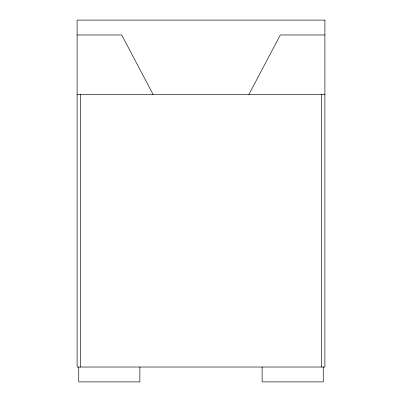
<?xml version="1.0" encoding="UTF-8"?>
<svg xmlns="http://www.w3.org/2000/svg" width="402" height="402" viewBox="0 0 402 402"><rect width="100%" height="100%" fill="white"/><g stroke="black" fill="none" stroke-linecap="round" stroke-linejoin="round"><path stroke-width="0.6" d="M248.913 94.445L280.305 34.969L324.906 34.969M77.099 34.969L121.705 34.969L153.097 94.445M77.094 94.445L324.906 94.445M323.248 367.031L323.248 381.9L262.124 381.9L262.124 367.031M321.595 94.445L321.595 367.031M139.871 367.031L139.871 381.9L78.742 381.9L78.742 367.031M80.395 94.445L80.395 367.031M324.906 20.1L77.099 20.1L77.094 367.031L324.901 367.031L324.906 20.1"/></g></svg>
